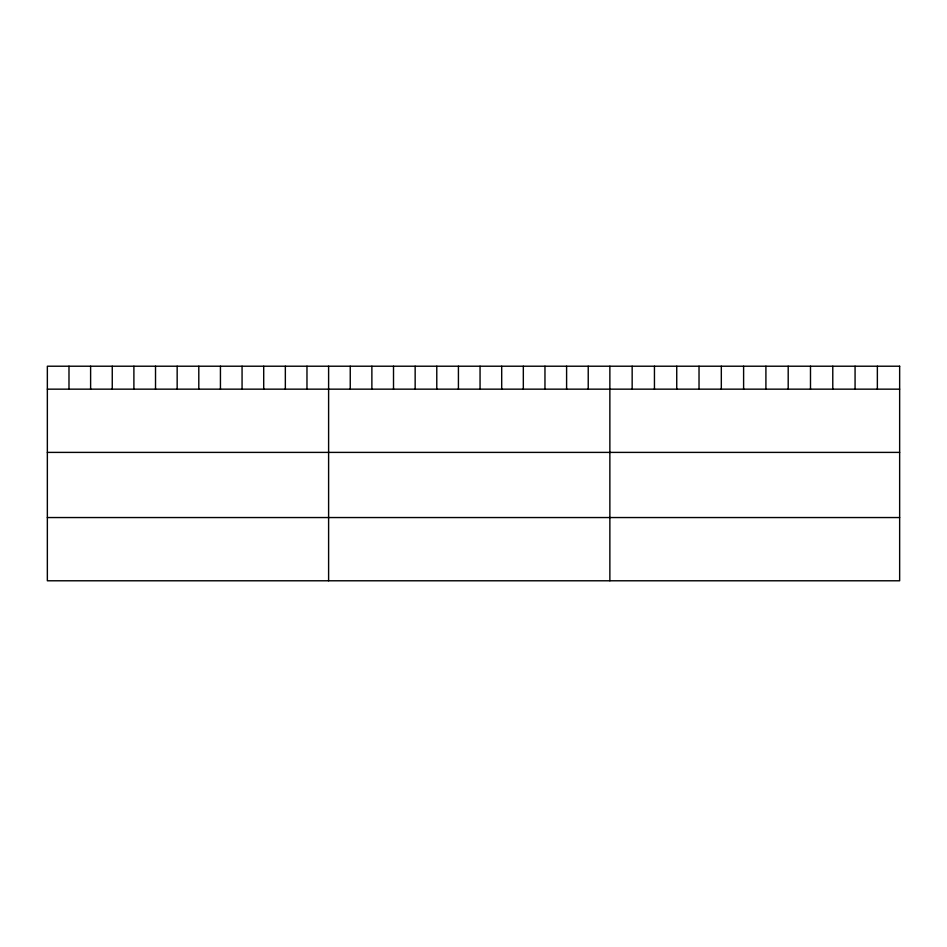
<?xml version="1.0" encoding="UTF-8"?>
<svg xmlns="http://www.w3.org/2000/svg" width="947" height="947" viewBox="0 0 947 947"><rect width="100%" height="100%" fill="white"/><g stroke="black" fill="none" stroke-linecap="round" stroke-linejoin="round"><path stroke-width="1.42" d="M47.35 389.158L899.65 389.158M47.35 452.394L899.65 452.394M47.35 517.547L899.65 517.547M877.36 366.217L877.36 389.158M855.07 366.217L855.07 389.158M832.78 366.217L832.78 389.158M810.49 366.217L810.49 389.158M788.2 366.217L788.2 389.158M765.91 366.217L765.91 389.158M743.608 366.217L743.608 389.158M721.318 366.217L721.318 389.158M699.028 366.217L699.028 389.158M676.738 366.217L676.738 389.158M654.448 366.217L654.448 389.158M632.158 366.217L632.158 389.158M609.868 366.217L609.868 580.783M588.229 366.217L588.229 389.158M566.602 366.217L566.602 389.158M544.963 366.217L544.963 389.158M523.324 366.217L523.324 389.158M501.697 366.217L501.697 389.158M480.058 366.217L480.058 389.158M458.419 366.217L458.419 389.158M436.78 366.217L436.78 389.158M415.153 366.217L415.153 389.158M393.514 366.217L393.514 389.158M371.875 366.217L371.875 389.158M350.248 366.217L350.248 389.158M328.609 366.217L328.609 580.783M306.97 366.217L306.97 389.158M285.343 366.217L285.343 389.158M263.704 366.217L263.704 389.158M242.065 366.217L242.065 389.158M220.438 366.217L220.438 389.158M198.799 366.217L198.799 389.158M177.16 366.217L177.16 389.158M155.521 366.217L155.521 389.158M133.894 366.217L133.894 389.158M112.255 366.217L112.255 389.158M90.616 366.217L90.616 389.158M68.989 366.217L68.989 389.158M899.65 366.217L47.35 366.217L47.35 580.783L899.65 580.783L899.65 366.217"/></g></svg>
